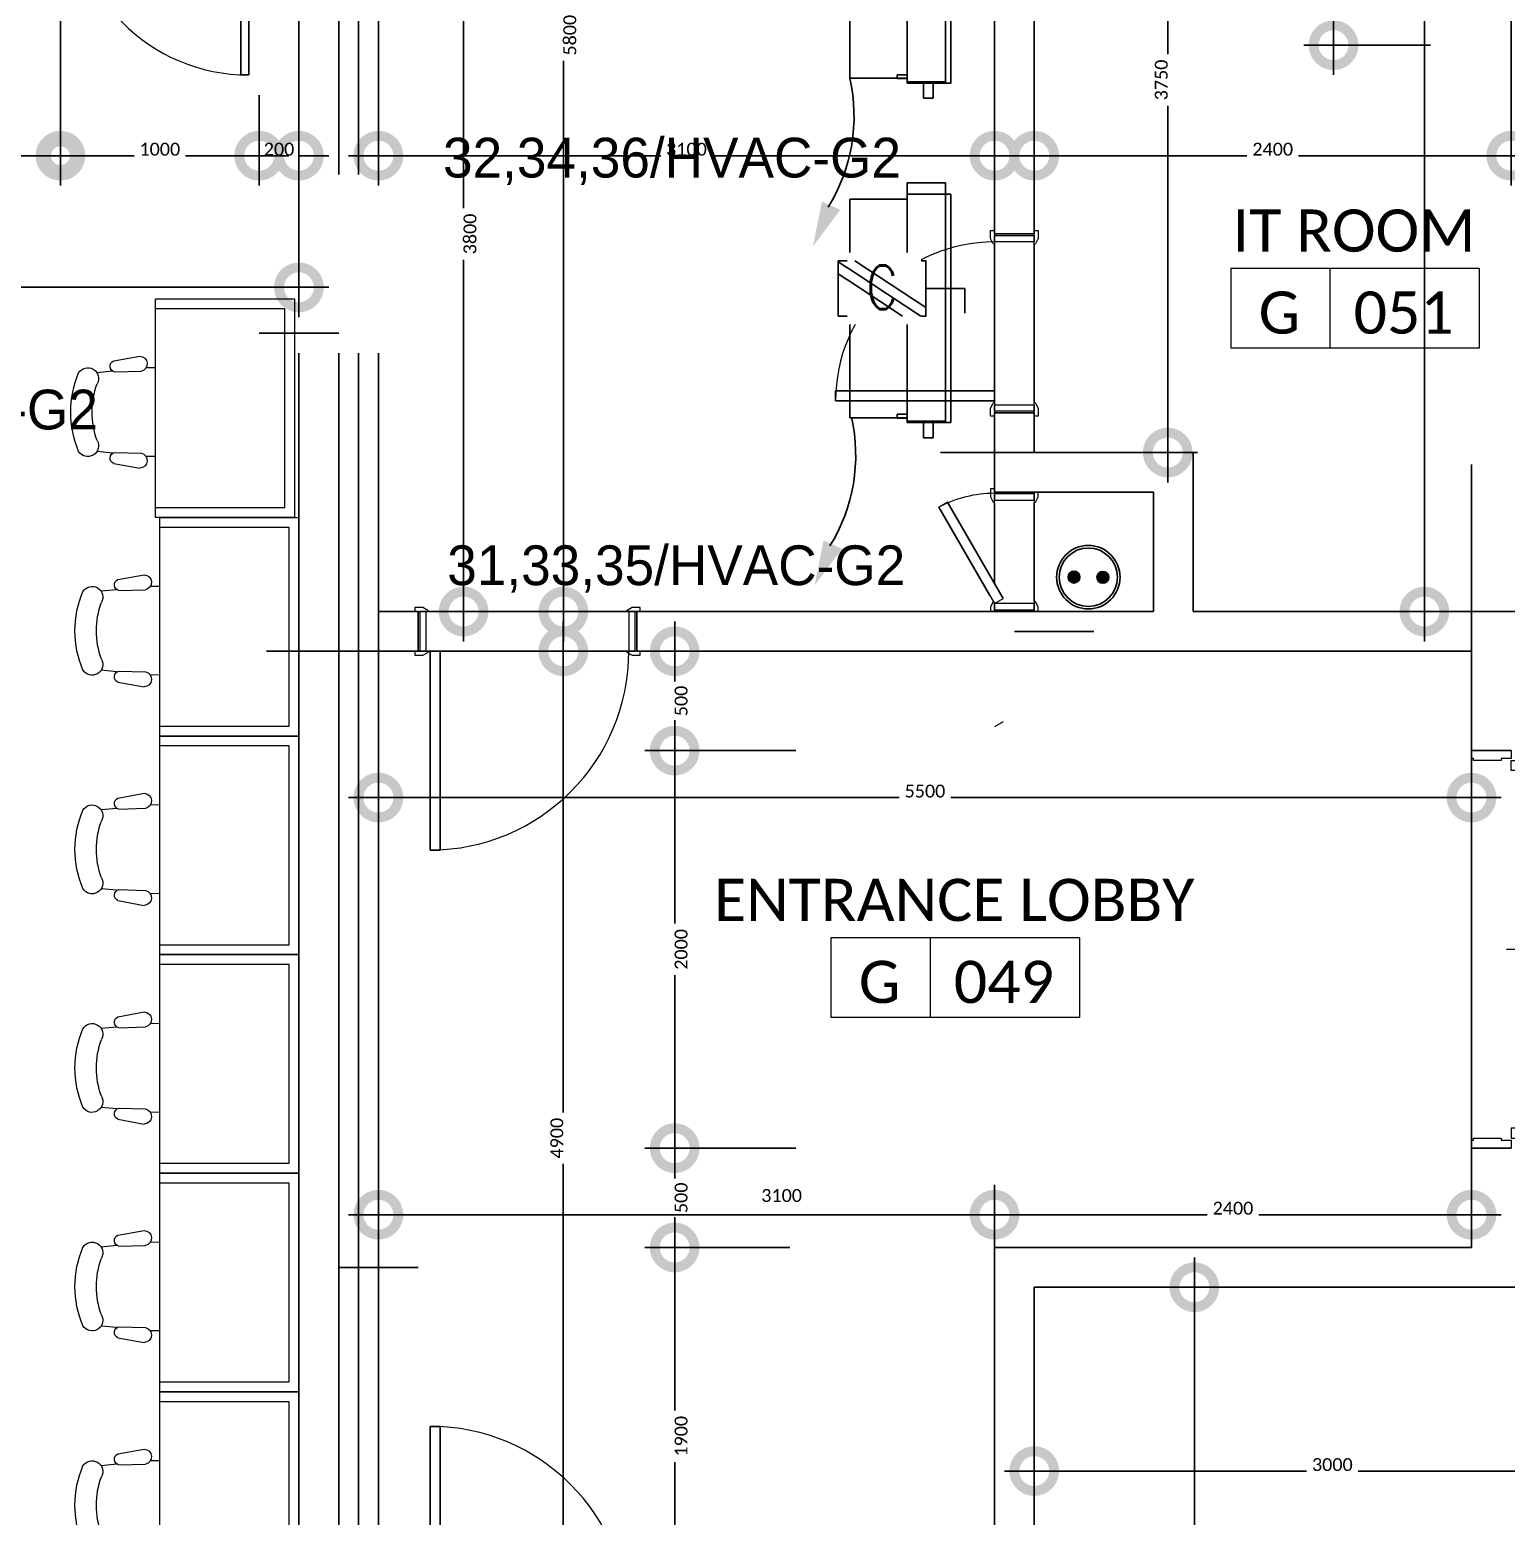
# Model space of a CAD drawing. Header units: metres. Extents: x 22.6 to 101.3, y 9.4 to 67.4.
# Drawn here: x 86.24 to 93.67, y 47.89 to 55.37 of the extents above; entities that cross this region are included whole.
import ezdxf

# ---------------------------------------------------------------- set-up
doc = ezdxf.new("R2010")
doc.units = ezdxf.units.M
doc.set_wipeout_variables(frame=1)
doc.linetypes.add('ECG_Line-Ptrn-Sold', pattern=[9144.001, 9144, -0.001])
for name, color, linetype in [('00', 252, 'Continuous'), ('E- symbol Disc', 7, 'Continuous'), ('E-Lighting Fix', 4, 'Continuous'), ('HVAC', 1, 'Continuous'), ('LEGEND$0$E-SOCKET', 3, 'Continuous')]:
    doc.layers.add(name, color=color, linetype=linetype)
for name, color, linetype, lineweight in [('03-A-XR-GF$0$A-FURN', 55, 'Continuous', 5), ('1204SDC-A0$0$G-TTLB-STXT', 3, 'Continuous', 5), ('A-DIM', 7, 'Continuous', 5), ('A-DOOR', 5, 'Continuous', 5), ('A-TEXT', 7, 'ECG_Line-Ptrn-Sold', 13), ('M-EQPM', 1, 'Continuous', 25)]:
    doc.layers.add(name, color=color, linetype=linetype, lineweight=lineweight)
doc.styles.add('Calibri', font='calibri.ttf', dxfattribs={"height": 0.212639})
doc.styles.add('ROMANS1', font='romans.shx', dxfattribs={"width": 0.8, "height": 250})
doc.dimstyles.new('ECG_Dimn-Detl-100', dxfattribs={"dimscale": 0.3048, "dimtxt": 0.25, "dimasz": 1.312336, "dimexe": 0.492126, "dimexo": 0.0625, "dimgap": 0, "dimtad": 1, "dimdec": 0, "dimlfac": 1000, "dimzin": 0, "dimdsep": 46, "dimtxsty": 'Calibri', "dimblk1": 'DOTSMALL', "dimblk2": 'DOTSMALL', "dimsah": 1, "dimcen": 0.09, "dimdle": 0.492126, "dimazin": 0, "dimtfac": 1, "dimtdec": 4, "dimtix": 1, "dimtmove": 0, "dimatfit": 3, "dimfxl": 0.492126, "dimfxlon": 1, "dimtvp": 1, "dimtolj": 1, "dimtzin": 0, "dimarcsym": 2})
doc.dimstyles.new('ECG_Dimn-Detl-100_1', dxfattribs={"dimscale": 0.3048, "dimtxt": 0.25, "dimasz": 1.312336, "dimexe": 0.492126, "dimexo": 0.0625, "dimgap": 0, "dimtad": 1, "dimdec": 0, "dimlfac": 1000, "dimzin": 0, "dimdsep": 46, "dimtxsty": 'Calibri', "dimblk1": 'DOTSMALL', "dimblk2": 'DOTSMALL', "dimsah": 1, "dimcen": 0.09, "dimdle": 0.492126, "dimazin": 0, "dimtfac": 1, "dimtdec": 4, "dimtix": 1, "dimtmove": 2, "dimatfit": 3, "dimfxl": 0.492126, "dimfxlon": 1, "dimtvp": 1, "dimtolj": 1, "dimtzin": 0, "dimarcsym": 2})
doc.dimstyles.new('ECG_Dimn-Detl-100_2', dxfattribs={"dimscale": 0.3048, "dimtxt": 0.25, "dimasz": 1.312336, "dimexe": 0.492126, "dimexo": 0.0625, "dimgap": 0, "dimtad": 1, "dimdec": 0, "dimlfac": 1000, "dimzin": 0, "dimdsep": 46, "dimtxsty": 'Calibri', "dimblk1": 'DOTSMALL', "dimblk2": 'DOTSMALL', "dimsah": 1, "dimcen": 0.09, "dimdle": 0.492126, "dimazin": 0, "dimtfac": 1, "dimtdec": 4, "dimtix": 1, "dimtmove": 0, "dimatfit": 3, "dimfxl": 0.492126, "dimfxlon": 1, "dimtvp": 1, "dimtolj": 1, "dimtzin": 0, "dimarcsym": 2})
doc.dimstyles.new('ECG_Dimn-Detl-100_4', dxfattribs={"dimscale": 0.3048, "dimtxt": 0.25, "dimasz": 0.82021, "dimexe": 0.492126, "dimexo": 0.0625, "dimgap": 0, "dimtad": 1, "dimdec": 0, "dimlfac": 1000, "dimzin": 0, "dimdsep": 46, "dimtxsty": 'Calibri', "dimblk1": 'OBLIQUE', "dimblk2": 'DOTSMALL', "dimsah": 1, "dimcen": 0.09, "dimdle": 0.492126, "dimazin": 0, "dimtfac": 1, "dimtdec": 4, "dimtix": 1, "dimtmove": 0, "dimatfit": 3, "dimfxl": 0.492126, "dimfxlon": 1, "dimtvp": 1, "dimtolj": 1, "dimtzin": 0, "dimarcsym": 2})

# ---------------------------------------------------------------- blocks, each defined once
blk = doc.blocks.new('ECG_ Door-Single Leaf-Gnrc - 1100x2200 mm-2522173-GROUND FLOOR PLAN')
at = {"layer": 'A-DOOR'}
for p, q in [((-0.567, 0.12), (-0.527, 0.12)), ((-0.567, 0.1), (-0.567, 0.12)), ((-0.497, 0.1), (-0.55, 0.1)), ((-0.542, 0.1), (-0.51, 0.1)), ((-0.542, -0.1), (-0.542, 0.1)), ((-0.527, 0.12), (-0.501, 0.106)), ((-0.51, 0.1), (-0.51, -0.1)), ((0.55, 0.1), (0.497, 0.1)), ((0.501, 0.106), (0.527, 0.12)), ((0.51, 0.1), (0.542, 0.1)), ((0.51, -0.1), (0.51, 0.1)), ((0.527, 0.12), (0.567, 0.12)), ((0.542, 0.1), (0.542, -0.1)), ((0.567, 0.12), (0.567, 0.1)), ((-0.567, -0.12), (-0.567, -0.1)), ((-0.527, -0.12), (-0.567, -0.12)), ((-0.55, -0.1), (-0.497, -0.1)), ((-0.51, -0.1), (-0.542, -0.1)), ((-0.501, -0.106), (-0.527, -0.12)), ((0.44, -0.1), (0.49, -0.1)), ((0.44, -1.1), (0.44, -0.1)), ((0.44, -0.1), (0.44, -1.1)), ((0.49, -0.1), (0.44, -0.1)), ((0.49, -0.1), (0.49, -1.1)), ((0.49, -1.1), (0.49, -0.1)), ((0.497, -0.1), (0.55, -0.1)), ((0.527, -0.12), (0.501, -0.106)), ((0.542, -0.1), (0.51, -0.1)), ((0.567, -0.12), (0.527, -0.12)), ((0.567, -0.1), (0.567, -0.12)), ((0.49, -1.1), (0.44, -1.1)), ((0.44, -1.1), (0.49, -1.1))]:
    blk.add_line(p, q, dxfattribs=at)
for centre, radius, start, end in [((-0.505, 0.099), 0.00806, 7.12502, 60.25512), ((0.505, 0.099), 0.00806, 119.74488, 172.87498), ((0.49, -0.1), 1, 180, 270), ((-0.505, -0.099), 0.00806, 299.74488, 352.87498), ((0.505, -0.099), 0.00806, 187.12502, 240.25512)]:
    blk.add_arc(centre, radius, start, end, dxfattribs=at)
blk = doc.blocks.new('ECG_ Door-Single Leaf-Steel - 900x2200 mm-3096168-GROUND FLOOR PLAN')
at = {"layer": 'A-DOOR'}
for p, q in [((-0.467, 0.12), (-0.427, 0.12)), ((-0.467, 0.1), (-0.467, 0.12)), ((-0.397, 0.1), (-0.45, 0.1)), ((-0.442, 0.1), (-0.41, 0.1)), ((-0.442, -0.1), (-0.442, 0.1)), ((-0.427, 0.12), (-0.401, 0.106)), ((-0.41, 0.1), (-0.41, -0.1)), ((0.45, 0.1), (0.397, 0.1)), ((0.401, 0.106), (0.427, 0.12)), ((0.41, 0.1), (0.442, 0.1)), ((0.41, -0.1), (0.41, 0.1)), ((0.427, 0.12), (0.467, 0.12)), ((0.442, 0.1), (0.442, -0.1)), ((0.467, 0.12), (0.467, 0.1)), ((-0.467, -0.12), (-0.467, -0.1)), ((-0.427, -0.12), (-0.467, -0.12)), ((-0.45, -0.1), (-0.397, -0.1)), ((-0.41, -0.1), (-0.442, -0.1)), ((-0.401, -0.106), (-0.427, -0.12)), ((0.34, -0.1), (0.39, -0.1)), ((0.34, -0.9), (0.34, -0.1)), ((0.34, -0.1), (0.34, -0.9)), ((0.39, -0.1), (0.34, -0.1)), ((0.39, -0.1), (0.39, -0.9)), ((0.39, -0.9), (0.39, -0.1)), ((0.397, -0.1), (0.45, -0.1)), ((0.427, -0.12), (0.401, -0.106)), ((0.442, -0.1), (0.41, -0.1)), ((0.467, -0.12), (0.427, -0.12)), ((0.467, -0.1), (0.467, -0.12)), ((0.39, -0.9), (0.34, -0.9)), ((0.34, -0.9), (0.39, -0.9))]:
    blk.add_line(p, q, dxfattribs=at)
for centre, radius, start, end in [((-0.405, 0.099), 0.00806, 7.12502, 60.25512), ((0.405, 0.099), 0.00806, 119.74488, 172.87498), ((0.39, -0.1), 0.8, 180, 270), ((-0.405, -0.099), 0.00806, 299.74488, 352.87498), ((0.405, -0.099), 0.00806, 187.12502, 240.25512)]:
    blk.add_arc(centre, radius, start, end, dxfattribs=at)
blk = doc.blocks.new('ECG_Steel Doors and Frames_ External_Double Leaves - ECG_Steel  Doors and Frames_ 2000_2200MM - Double Leaves 4-3097156-GROUND FLOOR PLAN')
at = {"layer": 'A-DOOR'}
for p, q in [((-0.95, 0.1), (-0.95, 1.0742)), ((-0.9, 1.0704), (-0.9, 0.1)), ((0.9, 1.0704), (0.9, 0.1)), ((0.95, 0.1), (0.95, 1.0742)), ((-1, 0.1), (-0.96, 0.1)), ((-0.96, 0.1), (-0.96, 0.05)), ((-0.9, 0.1), (-0.95, 0.1)), ((0.9, 0.1), (0.95, 0.1)), ((0.96, 0.1), (1, 0.1)), ((0.96, 0.05), (0.96, 0.1)), ((-0.96, 0.05), (-0.95, 0.05)), ((-0.95, 0.05), (-0.95, -0.09)), ((0.95, 0.05), (0.96, 0.05)), ((0.95, -0.09), (0.95, 0.05)), ((-0.96, -0.1), (-1, -0.1)), ((-0.96, -0.09), (-0.96, -0.1)), ((-0.95, -0.09), (-0.96, -0.09)), ((0.96, -0.09), (0.95, -0.09)), ((0.96, -0.1), (0.96, -0.09)), ((1, -0.1), (0.96, -0.1))]:
    blk.add_line(p, q, dxfattribs=at)
for centre, start, end in [((-1, 0.0755), 0, 87.13402), ((1, 0.0755), 92.86598, 180)]:
    blk.add_arc(centre, 1, start, end, dxfattribs=at)
blk = doc.blocks.new('ECG_ Door-Single Leaf-Gnrc - 1000x2200 mm-2067090-GROUND FLOOR PLAN')
at = {"layer": 'A-DOOR'}
for p, q in [((-0.52, 0.12), (-0.48, 0.12)), ((-0.52, 0.1), (-0.52, 0.12)), ((-0.45, 0.1), (-0.5, 0.1)), ((-0.5, 0.1), (-0.468, 0.1)), ((-0.48, 0.12), (-0.454, 0.106)), ((-0.468, 0.1), (-0.468, -0.1)), ((0.5, 0.1), (0.45, 0.1)), ((0.454, 0.106), (0.48, 0.12)), ((0.468, 0.1), (0.5, 0.1)), ((0.468, -0.1), (0.468, 0.1)), ((0.48, 0.12), (0.52, 0.12)), ((0.52, 0.12), (0.52, 0.1)), ((-0.52, -0.12), (-0.52, -0.1)), ((-0.48, -0.12), (-0.52, -0.12)), ((-0.5, -0.1), (-0.45, -0.1)), ((-0.468, -0.1), (-0.5, -0.1)), ((-0.454, -0.106), (-0.48, -0.12)), ((0.408, -0.1), (0.448, -0.1)), ((0.408, -1), (0.408, -0.1)), ((0.408, -0.1), (0.408, -1)), ((0.448, -0.1), (0.408, -0.1)), ((0.448, -0.1), (0.448, -1)), ((0.448, -1), (0.448, -0.1)), ((0.45, -0.1), (0.5, -0.1)), ((0.48, -0.12), (0.454, -0.106)), ((0.5, -0.1), (0.468, -0.1)), ((0.52, -0.12), (0.48, -0.12)), ((0.52, -0.1), (0.52, -0.12)), ((0.448, -1), (0.408, -1)), ((0.408, -1), (0.448, -1))]:
    blk.add_line(p, q, dxfattribs=at)
for centre, radius, start, end in [((-0.458, 0.099), 0.00806, 7.12502, 60.25512), ((0.458, 0.099), 0.00806, 119.74488, 172.87498), ((-0.458, -0.099), 0.00806, 299.74488, 352.87498), ((0.448, -0.1), 0.9, 180, 270), ((0.458, -0.099), 0.00806, 187.12502, 240.25512)]:
    blk.add_arc(centre, radius, start, end, dxfattribs=at)
blk = doc.blocks.new('ECG_ Door-Single Leaf-Gnrc - 1100x2200 mm-2522576-GROUND FLOOR PLAN')
at = {"layer": 'A-DOOR'}
for p, q in [((0.44, 1.1), (0.44, 0.1)), ((0.49, 1.1), (0.44, 1.1)), ((0.44, 0.1), (0.44, 1.1)), ((0.44, 1.1), (0.49, 1.1)), ((0.49, 0.1), (0.49, 1.1)), ((0.49, 1.1), (0.49, 0.1)), ((-0.527, 0.12), (-0.567, 0.12)), ((-0.567, 0.12), (-0.567, 0.1)), ((-0.55, 0.1), (-0.497, 0.1)), ((-0.51, 0.1), (-0.542, 0.1)), ((-0.542, 0.1), (-0.542, -0.1)), ((-0.501, 0.106), (-0.527, 0.12)), ((-0.51, -0.1), (-0.51, 0.1)), ((0.44, 0.1), (0.49, 0.1)), ((0.49, 0.1), (0.44, 0.1)), ((0.497, 0.1), (0.55, 0.1)), ((0.527, 0.12), (0.501, 0.106)), ((0.51, 0.1), (0.51, -0.1)), ((0.542, 0.1), (0.51, 0.1)), ((0.567, 0.12), (0.527, 0.12)), ((0.542, -0.1), (0.542, 0.1)), ((0.567, 0.1), (0.567, 0.12)), ((-0.567, -0.1), (-0.567, -0.12)), ((-0.567, -0.12), (-0.527, -0.12)), ((-0.497, -0.1), (-0.55, -0.1)), ((-0.542, -0.1), (-0.51, -0.1)), ((-0.527, -0.12), (-0.501, -0.106)), ((0.55, -0.1), (0.497, -0.1)), ((0.501, -0.106), (0.527, -0.12)), ((0.51, -0.1), (0.542, -0.1)), ((0.527, -0.12), (0.567, -0.12)), ((0.567, -0.12), (0.567, -0.1))]:
    blk.add_line(p, q, dxfattribs=at)
for centre, radius, start, end in [((0.49, 0.1), 1, 90, 180), ((-0.505, 0.099), 0.00806, 7.12502, 60.25512), ((0.505, 0.099), 0.00806, 119.74488, 172.87498), ((-0.505, -0.099), 0.00806, 299.74488, 352.87498), ((0.505, -0.099), 0.00806, 187.12502, 240.25512)]:
    blk.add_arc(centre, radius, start, end, dxfattribs=at)
blk = doc.blocks.new('ECG_Door_Single Leave-Cabient - 600x2100 _GCR_  mm-3457584-GROUND FLOOR PLAN')
at = {"layer": 'A-DOOR'}
for p, q in [((0.225, 0.38), (-0.26, 0.1)), ((-0.22, 0.1231), (0.225, 0.38)), ((0.25, 0.3367), (0.225, 0.38)), ((0.225, 0.38), (0.25, 0.3367)), ((-0.235, 0.0567), (0.25, 0.3367)), ((0.25, 0.3367), (-0.235, 0.0567)), ((-0.855, 0.0567), (-0.88, 0.1)), ((-0.277, 0.12), (-0.3, 0.12)), ((-0.3, 0.1), (-0.26, 0.1)), ((-0.26, 0.1), (-0.292, 0.1)), ((-0.292, 0.1), (-0.292, -0.1)), ((-0.251, 0.106), (-0.277, 0.12)), ((-0.26, 0.1), (-0.235, 0.0567)), ((-0.26, -0.1), (-0.26, 0.1)), ((0.247, 0.1), (0.3, 0.1)), ((0.277, 0.12), (0.251, 0.106)), ((0.26, 0.1), (0.26, -0.1)), ((0.292, 0.1), (0.26, 0.1)), ((0.317, 0.12), (0.277, 0.12)), ((0.292, -0.1), (0.292, 0.1)), ((0.317, 0.1), (0.317, 0.12)), ((-0.247, -0.1), (-0.3, -0.1)), ((-0.3, -0.12), (-0.277, -0.12)), ((-0.292, -0.1), (-0.26, -0.1)), ((-0.277, -0.12), (-0.251, -0.106)), ((0.3, -0.1), (0.247, -0.1)), ((0.251, -0.106), (0.277, -0.12)), ((0.26, -0.1), (0.292, -0.1)), ((0.277, -0.12), (0.3, -0.12))]:
    blk.add_line(p, q, dxfattribs=at)
for centre, radius, start, end in [((-0.3, 0.1), 0.595, 360, 28.07365), ((0.255, 0.099), 0.00806, 119.74488, 172.87498), ((-0.255, -0.099), 0.00806, 299.74488, 352.87498), ((0.255, -0.099), 0.00806, 187.12502, 240.25512)]:
    blk.add_arc(centre, radius, start, end, dxfattribs=at)
blk = doc.blocks.new('B806-B02 - CALL CENTER - FURN GROUND FLOOR_dwg_03-A-XR-GF$0$chair-3478258-GROUND FLOOR PLAN')
at = {"layer": '03-A-XR-GF$0$A-FURN'}
for p, q in [((22.1929, -2.5592), (22.0606, -2.535)), ((21.9824, -2.5936), (22.0274, -2.5947)), ((22.1881, -2.6145), (22.0537, -2.6106)), ((22.1987, -2.611), (22.2776, -2.6185)), ((21.9824, -3.0405), (22.0274, -3.0395)), ((22.1881, -3.0196), (22.0537, -3.0235)), ((22.1987, -3.0232), (22.2776, -3.0157)), ((22.1929, -3.075), (22.0606, -3.0991))]:
    blk.add_line(p, q, dxfattribs=at)
for centre, radius, start, end in [((22.063, -2.5734), 0.0384, 93.51322, 255.99319), ((22.1819, -2.5861), 0.0291, 282.28269, 67.77652), ((22.3232, -2.6478), 0.0542, 31.26503, 209.68252), ((21.8906, -2.8171), 0.411, 339.71341, 20.28659), ((21.8984, -2.8171), 0.5108, 337.26107, 22.73893), ((22.3232, -2.9864), 0.0542, 150.31748, 328.73497), ((22.063, -3.0608), 0.0384, 104.00681, 266.48678), ((22.1819, -3.0481), 0.0291, 292.22348, 77.71731)]:
    blk.add_arc(centre, radius, start, end, dxfattribs=at)
blk = doc.blocks.new('B806-B02 - CALL CENTER - FURN GROUND FLOOR_dwg_03-A-XR-GF$0$UNIT130-V130-GROUND FLOOR PLAN')
at = {"layer": '03-A-XR-GF$0$A-FURN'}
for p, q in [((-0.725, -1.05), (-0.725, -0.25)), ((-0.025, -1.2), (-0.725, -1.2))]:
    blk.add_line(p, q, dxfattribs=at)
at = {"layer": '03-A-XR-GF$0$A-FURN', "flags": 128}
for points in [[(-0.725, -1.2), (-0.725, -0.1), (-0.025, -0.1)], [(-0.725, -1.15), (-0.075, -1.15), (-0.075, -0.15), (-0.725, -0.15)]]:
    blk.add_lwpolyline(points, dxfattribs=at)
at = {"extrusion": (0, 0, -1), "zscale": -1}
blk.add_blockref('B806-B02 - CALL CENTER - FURN GROUND FLOOR_dwg_03-A-XR-GF$0$chair-3478258-GROUND FLOOR PLAN', (-21.2574, 2.1469), dxfattribs=at)
blk = doc.blocks.new('B806-B02 - CALL CENTER - FURN GROUND FLOOR_dwg_03-A-XR-GF$0$UNIT130-V131-GROUND FLOOR PLAN')
at = {"layer": '03-A-XR-GF$0$A-FURN'}
for p, q in [((-0.725, -1.05), (-0.725, -0.25)), ((-0.025, -1.2), (-0.725, -1.2))]:
    blk.add_line(p, q, dxfattribs=at)
at = {"layer": '03-A-XR-GF$0$A-FURN', "flags": 128}
for points in [[(-0.725, -1.2), (-0.725, -0.1), (-0.025, -0.1)], [(-0.725, -1.15), (-0.075, -1.15), (-0.075, -0.15), (-0.725, -0.15)]]:
    blk.add_lwpolyline(points, dxfattribs=at)
at = {"extrusion": (0, 0, -1), "zscale": -1}
blk.add_blockref('B806-B02 - CALL CENTER - FURN GROUND FLOOR_dwg_03-A-XR-GF$0$chair-3478258-GROUND FLOOR PLAN', (-21.2574, 2.1469), dxfattribs=at)
blk = doc.blocks.new('B806-B02 - CALL CENTER - FURN GROUND FLOOR_dwg_03-A-XR-GF$0$UNIT130-V132-GROUND FLOOR PLAN')
at = {"layer": '03-A-XR-GF$0$A-FURN'}
for p, q in [((-0.725, -1.05), (-0.725, -0.25)), ((-0.025, -1.2), (-0.725, -1.2))]:
    blk.add_line(p, q, dxfattribs=at)
at = {"layer": '03-A-XR-GF$0$A-FURN', "flags": 128}
for points in [[(-0.725, -1.2), (-0.725, -0.1), (-0.025, -0.1)], [(-0.725, -1.15), (-0.075, -1.15), (-0.075, -0.15), (-0.725, -0.15)]]:
    blk.add_lwpolyline(points, dxfattribs=at)
at = {"extrusion": (0, 0, -1), "zscale": -1}
blk.add_blockref('B806-B02 - CALL CENTER - FURN GROUND FLOOR_dwg_03-A-XR-GF$0$chair-3478258-GROUND FLOOR PLAN', (-21.2574, 2.1469), dxfattribs=at)
blk = doc.blocks.new('B806-B02 - CALL CENTER - FURN GROUND FLOOR_dwg_03-A-XR-GF$0$UNIT130-V152-GROUND FLOOR PLAN')
at = {"layer": '03-A-XR-GF$0$A-FURN'}
for p, q in [((-0.725, -1.05), (-0.725, -0.25)), ((-0.025, -1.2), (-0.725, -1.2))]:
    blk.add_line(p, q, dxfattribs=at)
at = {"layer": '03-A-XR-GF$0$A-FURN', "flags": 128}
for points in [[(-0.725, -1.2), (-0.725, -0.1), (-0.025, -0.1)], [(-0.725, -1.15), (-0.075, -1.15), (-0.075, -0.15), (-0.725, -0.15)]]:
    blk.add_lwpolyline(points, dxfattribs=at)
at = {"extrusion": (0, 0, -1), "zscale": -1}
blk.add_blockref('B806-B02 - CALL CENTER - FURN GROUND FLOOR_dwg_03-A-XR-GF$0$chair-3478258-GROUND FLOOR PLAN', (-21.2574, 2.1469), dxfattribs=at)
blk = doc.blocks.new('B806-B02 - CALL CENTER - FURN GROUND FLOOR_dwg_03-A-XR-GF$0$UNIT130-V153-GROUND FLOOR PLAN')
at = {"layer": '03-A-XR-GF$0$A-FURN'}
blk.add_line((-0.725, -1.05), (-0.725, -0.25), dxfattribs=at)
at = {"layer": '03-A-XR-GF$0$A-FURN', "flags": 128}
blk.add_lwpolyline([(-0.725, -1.2), (-0.725, -0.1), (-0.025, -0.1), (-0.025, -1.2)], close=True, dxfattribs=at)
blk.add_lwpolyline([(-0.725, -1.15), (-0.075, -1.15), (-0.075, -0.15), (-0.725, -0.15)], dxfattribs=at)
at = {"extrusion": (0, 0, -1), "zscale": -1}
blk.add_blockref('B806-B02 - CALL CENTER - FURN GROUND FLOOR_dwg_03-A-XR-GF$0$chair-3478258-GROUND FLOOR PLAN', (-21.2574, 2.1469), dxfattribs=at)
blk = doc.blocks.new('B806-B02 - CALL CENTER - FURN GROUND FLOOR_dwg-3278331-GROUND FLOOR PLAN')
at = {"rotation": 359.9999845375016}
for name, p in [('B806-B02 - CALL CENTER - FURN GROUND FLOOR_dwg_03-A-XR-GF$0$UNIT130-V153-GROUND FLOOR PLAN', (87.5974, 54.1208)), ('B806-B02 - CALL CENTER - FURN GROUND FLOOR_dwg_03-A-XR-GF$0$UNIT130-V152-GROUND FLOOR PLAN', (87.619, 53.0208)), ('B806-B02 - CALL CENTER - FURN GROUND FLOOR_dwg_03-A-XR-GF$0$UNIT130-V130-GROUND FLOOR PLAN', (87.619, 51.9208)), ('B806-B02 - CALL CENTER - FURN GROUND FLOOR_dwg_03-A-XR-GF$0$UNIT130-V130-GROUND FLOOR PLAN', (87.619, 50.8208)), ('B806-B02 - CALL CENTER - FURN GROUND FLOOR_dwg_03-A-XR-GF$0$UNIT130-V131-GROUND FLOOR PLAN', (87.619, 49.7208)), ('B806-B02 - CALL CENTER - FURN GROUND FLOOR_dwg_03-A-XR-GF$0$UNIT130-V132-GROUND FLOOR PLAN', (87.619, 48.6208))]:
    blk.add_blockref(name, p, dxfattribs=at)
blk = doc.blocks.new('ECG_G-Tag-Room - ECG_G-Tag-Room-Engl-1568319-GROUND FLOOR PLAN')
at = {"layer": 'A-TEXT'}
for p, q in [((-0.00625, 0), (-0.00625, -0.004)), ((0.00625, 0), (-0.00625, 0)), ((-0.00125, -0.004), (-0.00125, 0)), ((0.00625, 0), (0.00625, -0.004)), ((0.00625, -0.004), (-0.00625, -0.004))]:
    blk.add_line(p, q, dxfattribs=at)
blk = doc.blocks.new('_DotSmall')
at = {"color": 0, "linetype": 'ByBlock', "const_width": 0.5}
blk.add_lwpolyline([(-0.0625, 0, 1), (0.0625, 0, 1)], format="xyb", close=True, dxfattribs=at)
blk = doc.blocks.new('_Oblique')
at = {"color": 0, "linetype": 'ByBlock', "lineweight": -2}
blk.add_line((-0.5, -0.5), (0.5, 0.5), dxfattribs=at)
blk = doc.blocks.new('ECG_MECHEQ-Split Unit-Concealed-Horizontal-Plenum-2Pipe _4_ - CSU-05-V9-GROUND FLOOR PLAN')
at = {"layer": 'M-EQPM'}
for p, q in [((720.3, 335), (-479.7, 335)), ((-479.7, 335), (-479.7, 141.3)), ((-479.7, 141.3), (-479.7, 335)), ((-479.7, 335), (720.3, 335)), ((-479.7, 335), (-479.7, 335)), ((727.4, 360.4), (-422.6, 360.4)), ((-422.6, 360.4), (-422.6, 335)), ((-422.6, 335), (-422.6, 360.4)), ((-422.6, 360.4), (727.4, 360.4)), ((-422.6, 360.4), (-422.6, 360.4)), ((-422.6, 335), (727.4, 335)), ((727.4, 335), (-422.6, 335)), ((-422.6, 335), (-422.6, 335)), ((727.4, 335), (-422.6, 335)), ((-422.6, 335), (-422.6, 141.3)), ((-422.6, 141.3), (-422.6, 335)), ((-422.6, 335), (727.4, 335)), ((-422.6, 335), (-422.6, 335)), ((720.3, 141.3), (720.3, 335)), ((720.3, 335), (720.3, 141.3)), ((720.3, 335), (720.3, 335)), ((727.4, 335), (727.4, 360.4)), ((727.4, 360.4), (727.4, 335)), ((727.4, 360.4), (727.4, 360.4)), ((727.4, 335), (727.4, 335)), ((727.4, 141.3), (727.4, 335)), ((727.4, 335), (727.4, 141.3)), ((727.4, 335), (727.4, 335)), ((803.4, 272.8), (727.4, 272.8)), ((727.4, 272.8), (727.4, 222.8)), ((727.4, 222.8), (727.4, 272.8)), ((803.4, 272.8), (803.4, 222.8)), ((803.4, 222.8), (803.4, 272.8)), ((727.4, 222.8), (803.4, 222.8)), ((-479.7, 141.3), (720.3, 141.3)), ((720.3, 141.3), (-479.7, 141.3)), ((-479.7, 141.3), (-479.7, 141.3)), ((-422.6, 141.3), (727.4, 141.3)), ((727.4, 141.3), (-422.6, 141.3)), ((-422.6, 141.3), (-422.6, 141.3)), ((-397.6, 141.3), (702.4, 141.3)), ((702.4, 141.3), (-397.6, 141.3)), ((-397.6, 141.3), (-397.6, 141.3)), ((-397.6, 141.3), (-397.6, -147.6)), ((-397.6, -147.6), (-397.6, 141.3)), ((685.3, 141.3), (685.3, 90.5)), ((685.3, 141.3), (704.4, 141.3)), ((704.4, 141.3), (685.3, 141.3)), ((685.3, 90.5), (704.4, 90.5)), ((704.4, 90.5), (685.3, 90.5)), ((702.4, 141.3), (702.4, 141.3)), ((702.4, -147.6), (702.4, 141.3)), ((702.4, -147.6), (702.4, 141.3)), ((704.4, 90.5), (704.4, 141.3)), ((720.3, 141.3), (720.3, 141.3)), ((727.4, 141.3), (727.4, 141.3)), ((-397.6, -147.6), (-397.6, -147.6)), ((-397.6, -147.6), (702.4, -147.6)), ((702.4, -147.6), (-397.6, -147.6)), ((702.4, -147.6), (702.4, -147.6))]:
    blk.add_line(p, q, dxfattribs=at)
blk = doc.blocks.new('A$Cc7bc2507')
at = {"layer": 'M-EQPM', "rotation": 270.0000000000002}
for p in [(2919.1, 1186.4), (2919.1, -522.1)]:
    blk.add_blockref('ECG_MECHEQ-Split Unit-Concealed-Horizontal-Plenum-2Pipe _4_ - CSU-05-V9-GROUND FLOOR PLAN', p, dxfattribs=at)
blk = doc.blocks.new('*U836')
at = {"layer": 'HVAC', "color": 0}
for p, q in [((0.0594, 0.0955), (0.0594, 0.1792)), ((0.0594, 0.1792), (0.1123, 0.1792))]:
    blk.add_line(p, q, dxfattribs=at)
blk.add_lwpolyline([(0, -0.0935), (0.1187, -0.0935), (0.1187, 0.0955), (0, 0.0955)], close=True, dxfattribs=at)
at = {"color": 0}
blk.add_wipeout([(-0.0179, 0.0845), (0.1368, 0.0845), (0.1368, -0.0738), (-0.0179, -0.0738)], dxfattribs=at).dxf.layer = 'Defpoints'
at = {"layer": 'HVAC', "color": 0}
for points in [[(0.1006, 0.0955), (0, -0.058)], [(0.1187, 0.0842), (0.0022, -0.0935)], [(0.1187, 0.0453), (0.0278, -0.0935)]]:
    blk.add_lwpolyline(points, dxfattribs=at)
blk = doc.blocks.new('EO')
at = {"layer": 'E-Lighting Fix', "lineweight": -3, "ltscale": 0.05, "transparency": 33554658}
h = blk.add_hatch(color=0, dxfattribs=at)
h.dxf.hatch_style = 1
edge = h.paths.add_edge_path()
edge.add_arc((-0.0812, 0.1799), 0.0337, 0, 360)
h = blk.add_hatch(color=0, dxfattribs=at)
h.dxf.hatch_style = 1
edge = h.paths.add_edge_path()
edge.add_arc((0.0823, 0.1787), 0.0337, 0, 360)
at = {"layer": 'E-Lighting Fix', "color": 0}
for radius in [0.1795, 0.165]:
    blk.add_circle((0, 0.1795), radius, dxfattribs=at)
at = {"layer": 'E-Lighting Fix', "color": 0, "lineweight": -3, "ltscale": 0.05}
for centre in [(-0.0812, 0.1799), (0.0823, 0.1787)]:
    blk.add_circle(centre, 0.0337, dxfattribs=at)
blk = doc.blocks.new('A$Cd8d9f0fa')
at = {"layer": '1204SDC-A0$0$G-TTLB-STXT', "xscale": 0.889, "yscale": 0.889, "zscale": 0.889}
blk.add_blockref('EO', (-0.5419, -0.2558), dxfattribs=at)

msp = doc.modelspace()

# ---------------------------------------------------------------- linework, layer by layer
at = {"layer": '00', "color": 252}
for p, q in [((91.0939, 58.2473), (91.0939, 54.3473)), ((91.2939, 54.3473), (91.2939, 56.9973)), ((87.9939, 54.6473), (87.9939, 56.2473)), ((87.5939, 56.0473), (87.5939, 54.6473)), ((87.7939, 54.6473), (87.7939, 56.0473)), ((87.8939, 56.0473), (87.8939, 54.6473)), ((91.0939, 54.3473), (91.2939, 54.3473)), ((91.0939, 53.5573), (91.0939, 54.2943)), ((91.0939, 53.5573), (91.0939, 54.2943)), ((91.2939, 54.2943), (91.2939, 53.5003)), ((91.2939, 54.2943), (91.2939, 53.5003)), ((87.7939, 53.8473), (87.3939, 53.8473)), ((87.5939, 38.5473), (87.5939, 53.7473)), ((87.7939, 47.3473), (87.7939, 53.7473)), ((87.8939, 53.7473), (87.8939, 47.3473)), ((87.9939, 52.4473), (87.9939, 53.7473)), ((91.0939, 53.5003), (91.0939, 53.5073)), ((91.0939, 53.5003), (91.0939, 53.5073)), ((91.2939, 53.4473), (91.0939, 53.4473)), ((91.0939, 53.4473), (91.0939, 53.0473)), ((91.2939, 53.2473), (91.2939, 53.4473)), ((92.0939, 53.2473), (91.2939, 53.2473)), ((92.0939, 52.4473), (92.0939, 53.2473)), ((91.0939, 53.0473), (91.8939, 53.0473)), ((91.8939, 53.0473), (91.8939, 52.4473)), ((91.0939, 52.5873), (91.0939, 52.9943)), ((91.2939, 52.9943), (91.2939, 52.5003)), ((88.1939, 52.4473), (87.9939, 52.4473)), ((88.1939, 52.2473), (88.1939, 52.4473)), ((88.2469, 52.4473), (89.2409, 52.4473)), ((88.2469, 52.4473), (89.2409, 52.4473)), ((91.8939, 52.4473), (89.2939, 52.4473)), ((89.2939, 52.4473), (89.2939, 52.2473)), ((93.7939, 52.4473), (92.0939, 52.4473)), ((91.5939, 52.3473), (91.1939, 52.3473)), ((87.9939, 47.3473), (87.9939, 52.2473)), ((87.9939, 52.2473), (88.1939, 52.2473)), ((88.2539, 52.2473), (88.2469, 52.2473)), ((88.2539, 52.2473), (88.2469, 52.2473)), ((89.2409, 52.2473), (88.3039, 52.2473)), ((89.2409, 52.2473), (88.3039, 52.2473)), ((89.2939, 52.2473), (93.4939, 52.2473)), ((93.4939, 52.2473), (93.4939, 51.7473)), ((93.4939, 51.7473), (93.6939, 51.7473)), ((93.4939, 49.7873), (93.4939, 51.7073)), ((93.4939, 49.7873), (93.4939, 51.7073)), ((93.4939, 49.7473), (93.4939, 49.2473)), ((93.6939, 49.7473), (93.4939, 49.7473)), ((93.4939, 49.2473), (91.0939, 49.2473)), ((91.0939, 49.2473), (91.0939, 47.7973)), ((88.1939, 49.1473), (87.7939, 49.1473)), ((91.2939, 49.0473), (93.7939, 49.0473)), ((91.2939, 47.3473), (91.2939, 49.0473))]:
    msp.add_line(p, q, dxfattribs=at)
at = {"layer": 'HVAC'}
msp.add_lwpolyline([(90.2803, 52.7839, 0.1015, 0, 0), (90.1886, 52.5787, 0, 0, 0)], format="xyseb", dxfattribs=at)
for centre in [(89.5235, 54.939), (89.5319, 53.2334)]:
    msp.add_arc(centre, 0.8636, 328.10704, 12.88109, dxfattribs=at)

# ---------------------------------------------------------------- block references
at = {"layer": '00', "color": 252}
for name, p in [('ECG_ Door-Single Leaf-Gnrc - 1000x2200 mm-2067090-GROUND FLOOR PLAN', (86.8939, 56.1473)), ('B806-B02 - CALL CENTER - FURN GROUND FLOOR_dwg-3278331-GROUND FLOOR PLAN', (0, 0))]:
    msp.add_blockref(name, p, dxfattribs=at)
for name, p, rotation in [('ECG_ Door-Single Leaf-Steel - 900x2200 mm-3096168-GROUND FLOOR PLAN', (91.1939, 53.8973), 269.9999999999993), ('ECG_Door_Single Leave-Cabient - 600x2100 _GCR_  mm-3457584-GROUND FLOOR PLAN', (91.1939, 52.7473), 89.99999999999932), ('ECG_ Door-Single Leaf-Gnrc - 1100x2200 mm-2522576-GROUND FLOOR PLAN', (88.7439, 52.3473), 180), ('ECG_Steel Doors and Frames_ External_Double Leaves - ECG_Steel  Doors and Frames_ 2000_2200MM - Double Leaves 4-3097156-GROUND FLOOR PLAN', (93.5939, 50.7473), 269.9999999999995), ('ECG_ Door-Single Leaf-Gnrc - 1100x2200 mm-2522173-GROUND FLOOR PLAN', (88.7439, 47.2473), 180)]:
    msp.add_blockref(name, p, dxfattribs=dict(at, rotation=rotation))
at = {"layer": '00', "color": 252, "xscale": 99.99999999999993, "yscale": 99.99999999999993, "zscale": 99.99999999999993}
for p in [(92.9077, 54.1729), (90.896, 50.8048)]:
    msp.add_blockref('ECG_G-Tag-Room - ECG_G-Tag-Room-Engl-1568319-GROUND FLOOR PLAN', p, dxfattribs=at)
at = {"layer": 'HVAC', "xscale": 0.001, "yscale": 0.001, "zscale": 0.001}
msp.add_blockref('A$Cc7bc2507', (87.5939, 54.6473), dxfattribs=at)
at = {"layer": 'HVAC'}
msp.add_blockref('A$Cd8d9f0fa', (92.1079, 52.7164), dxfattribs=at)

# ---------------------------------------------------------------- texts
at = {"layer": '00', "color": 252, "attachment_point": 2, "line_spacing_factor": 1.156427, "style": 'Calibri'}
for s, insert, char_height, width in [('IT ROOM', (92.9029, 54.4705), 0.21264, 1.485), ('\\fCalibri|b0|i0|c178|p34|;G', (92.5274, 54.058), 0.212639, 0.255), ('051', (93.1529, 54.058), 0.21264, 0.612), ('ENTRANCE LOBBY', (90.8912, 51.1024), 0.212639, 2.931), ('\\fCalibri|b0|i0|c178|p34|;G', (90.5156, 50.6899), 0.212639, 0.255), ('049', (91.1412, 50.6899), 0.21264, 0.612)]:
    msp.add_mtext(s, dxfattribs=dict(at, insert=insert, char_height=char_height, width=width))
at = {"layer": 'HVAC', "color": 40, "true_color": 0xf8d731, "char_height": 0.2, "attachment_point": 1}
for s, insert in [('32,34,36/HVAC-G2', (88.319, 54.8314)), ('26,28,30/HVAC-G2', (84.2781, 53.5637)), ('31,33,35/HVAC-G2', (88.3403, 52.7802))]:
    msp.add_mtext_dynamic_manual_height_columns(s, width=0.006099, gutter_width=1, heights=[0], dxfattribs=dict(at, insert=insert))

# ---------------------------------------------------------------- dimensions: what is measured, and where the dimension line sits
at = {"layer": 'A-DIM'}
for base, p1, p2, dimstyle, override in [((88.9246, 52.4473), (89.0746, 58.2473), (89.0746, 52.4473), 'ECG_Dimn-Detl-100', {"dimpost": '<>', "dimfxl": 5.8}), ((91.9656, 56.9973), (91.8156, 53.2473), (91.8156, 56.9973), 'ECG_Dimn-Detl-100', {"dimpost": '<>', "dimfxl": 3.75}), ((92.7998, 55.2973), (92.9498, 56.8973), (92.9498, 55.2973), 'ECG_Dimn-Detl-100_2', {"dimpost": '<>', "dimfxl": 1.6}), ((88.4224, 52.4473), (88.2724, 56.2473), (88.5724, 52.4473), 'ECG_Dimn-Detl-100', {"dimpost": '<>', "dimfxl": 3.811824}), ((88.9242, 52.2473), (88.7742, 47.3473), (88.7742, 52.2473), 'ECG_Dimn-Detl-100', {"dimpost": '<>', "dimfxl": 4.9}), ((89.4846, 51.7473), (89.6346, 52.2473), (89.6346, 51.7473), 'ECG_Dimn-Detl-100', {"dimpost": '<>', "dimfxl": 0.5}), ((89.4846, 49.7473), (89.6346, 51.7473), (89.6346, 49.7473), 'ECG_Dimn-Detl-100', {"dimpost": '<>', "dimfxl": 2}), ((89.4846, 49.2473), (89.6346, 49.7473), (89.6346, 49.2473), 'ECG_Dimn-Detl-100', {"dimpost": '<>', "dimfxl": 0.5}), ((89.4846, 47.3473), (89.6346, 49.2473), (89.6346, 47.3473), 'ECG_Dimn-Detl-100', {"dimpost": '<>', "dimfxl": 1.9}), ((92.0994, 38.5473), (92.2494, 49.0473), (92.2494, 38.5473), 'ECG_Dimn-Detl-100', {"dimpost": '<>', "dimfxl": 10.5})]:
    msp.add_linear_dim(base=base, p1=p1, p2=p2, angle=90, dimstyle=dimstyle, override=override, dxfattribs=at).render()
msp.add_linear_dim(base=(93.2569, 52.4473), p1=(93.1069, 56.9973), p2=(93.4069, 52.4473), angle=90, location=(93.1041, 55.698), text_rotation=90, dimstyle='ECG_Dimn-Detl-100_1', override={"dimpost": '<>', "dimfxl": 4.559879}, dxfattribs=at).render()
for base, p1, p2, dimstyle, override in [((86.3939, 54.7411), (83.9439, 54.8911), (86.3939, 54.8911), 'ECG_Dimn-Detl-100_4', {"dimpost": '<>', "dimfxl": 2.45}), ((87.3939, 54.7411), (86.3939, 54.8911), (87.3939, 54.8911), 'ECG_Dimn-Detl-100_2', {"dimpost": '<>', "dimfxl": 1}), ((87.5939, 54.7411), (87.3939, 54.8911), (87.5939, 54.8911), 'ECG_Dimn-Detl-100_2', {"dimpost": '<>', "dimfxl": 0.2}), ((91.0939, 54.7411), (87.9939, 54.8911), (91.0939, 54.8911), 'ECG_Dimn-Detl-100', {"dimpost": '<>', "dimfxl": 3.1}), ((93.6939, 54.7411), (91.2939, 54.8911), (93.6939, 54.8911), 'ECG_Dimn-Detl-100_2', {"dimpost": '<>', "dimfxl": 2.4}), ((87.5939, 54.0789), (83.9939, 54.2289), (87.5939, 54.2289), 'ECG_Dimn-Detl-100', {"dimpost": '<>', "dimfxl": 3.6}), ((93.4939, 51.5112), (87.9939, 51.6612), (93.4939, 51.6612), 'ECG_Dimn-Detl-100', {"dimpost": '<>', "dimfxl": 5.5}), ((93.4939, 49.4122), (91.0939, 49.2622), (93.4939, 49.5622), 'ECG_Dimn-Detl-100', {"dimpost": '<>', "dimfxl": 2.418677}), ((94.2939, 48.1222), (91.2939, 48.2722), (94.2939, 48.2722), 'ECG_Dimn-Detl-100', {"dimpost": '<>', "dimfxl": 3})]:
    msp.add_linear_dim(base=base, p1=p1, p2=p2, dimstyle=dimstyle, override=override, dxfattribs=at).render()
msp.add_linear_dim(base=(91.0939, 49.4122), p1=(87.9939, 49.5622), p2=(91.0939, 49.2622), location=(90.0227, 49.5085), dimstyle='ECG_Dimn-Detl-100_1', override={"dimpost": '<>', "dimfxl": 3.114482}, dxfattribs=at).render()

# ---------------------------------------------------------------- next in the draw order: block references
at = {"layer": 'LEGEND$0$E-SOCKET', "xscale": 2.336255999999227, "yscale": 2.336255999999227, "zscale": 2.336255999999227, "rotation": 270}
msp.add_blockref('*U836', (90.5259, 54.2117), dxfattribs=at)

# ---------------------------------------------------------------- next in the draw order: linework, layer by layer
at = {"layer": 'HVAC'}
msp.add_lwpolyline([(90.2718, 54.4896, 0.1015, 0, 0), (90.1802, 54.2843, 0, 0, 0)], format="xyseb", dxfattribs=at)

# ---------------------------------------------------------------- next in the draw order: texts
at = {"layer": 'E- symbol Disc', "linetype": 'Continuous', "ltscale": 0.5, "style": 'ROMANS1', "width": 0.8}
msp.add_text('C', height=0.22, dxfattribs=at).set_placement((90.4483, 53.9693))

doc.saveas('drawing.dxf')
